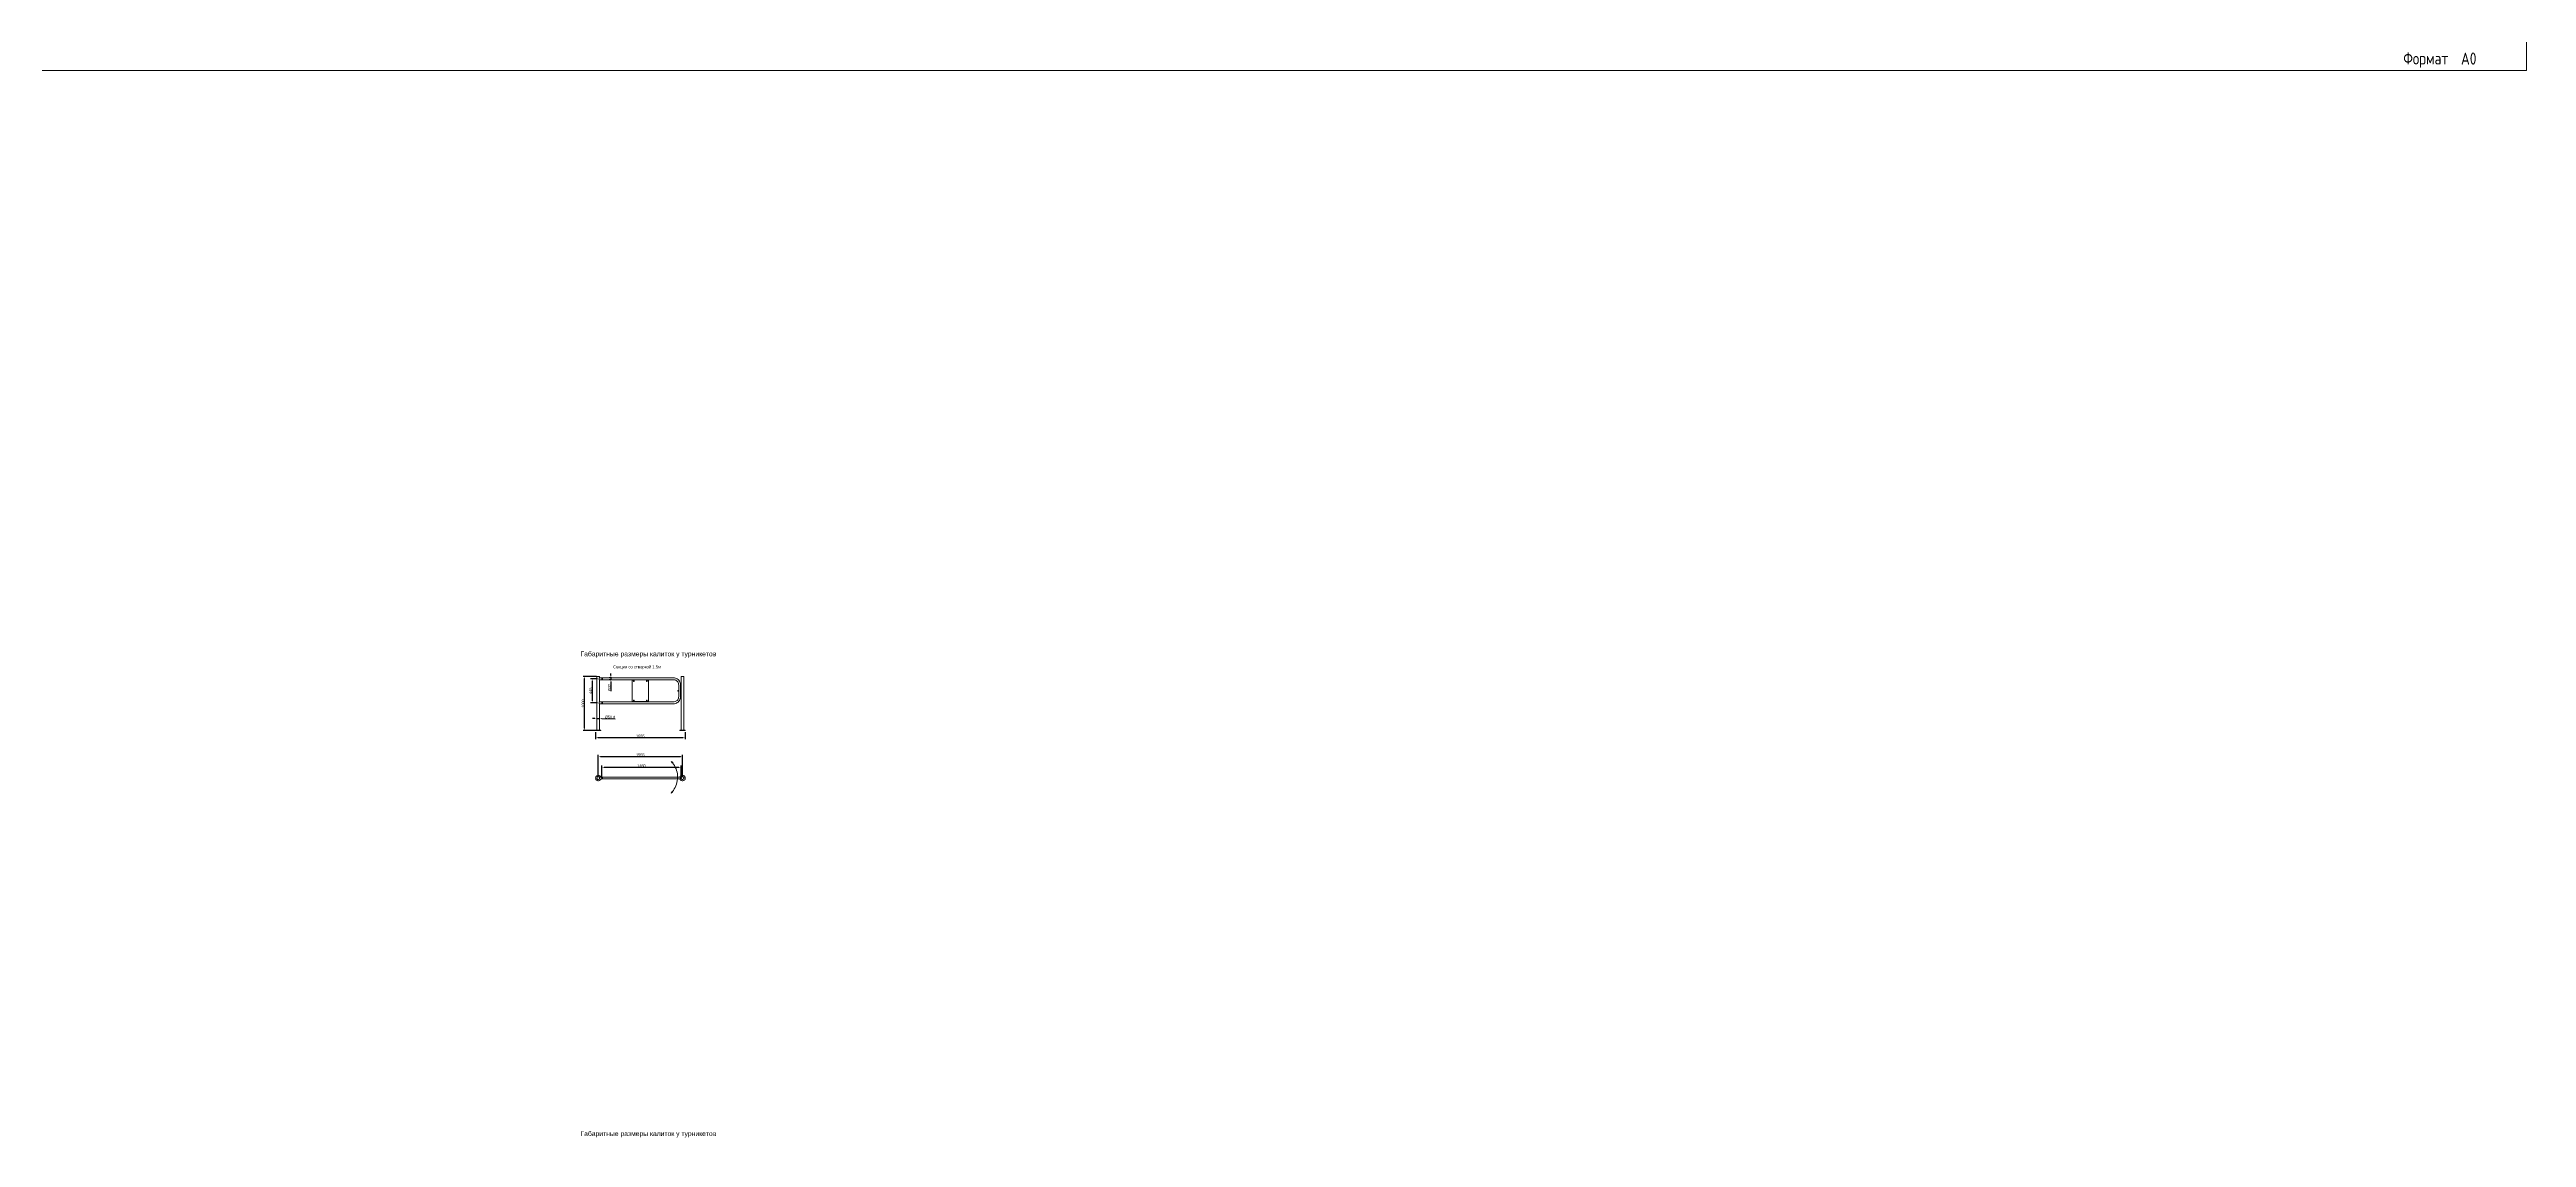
# Model space of a CAD drawing. Header units: millimetres. Extents: x -695119 to 412940, y -249585 to 622758.
# Drawn here: x 155132 to 206286, y 15721 to 38203 of the extents above; entities that cross this region are included whole.
import ezdxf

# ---------------------------------------------------------------- set-up
doc = ezdxf.new("R2010")
doc.units = ezdxf.units.MM
for name, color, linetype, lineweight in [('PDF _Геометрия', 8, 'Continuous', 9), ('ОФ_рамка', 8, 'Continuous', 60), ('Экпликации', 7, 'Continuous', 25)]:
    doc.layers.add(name, color=color, linetype=linetype, lineweight=lineweight)
doc.layers.add('PDF _Сплошная заливка', color=7, linetype='Continuous', true_color=0xffffff)
doc.layers.add('PDF _Текст', color=7, linetype='Continuous')
doc.styles.add('PDF Arial', font='arial.ttf')
doc.styles.add('ГОСТ 2.304', font='')
doc.styles.get('ГОСТ 2.304').set_extended_font_data('GOST 2.304 type A')

# ---------------------------------------------------------------- blocks, each defined once
blk = doc.blocks.new('А0')
at = {"layer": 'ОФ_рамка', "color": 0, "linetype": 'Continuous', "lineweight": 5, "ltscale": 100}
for points in [[(341068, -393717), (341068, -309617)], [(222168, -393717), (341068, -393717)]]:
    blk.add_lwpolyline(points, dxfattribs=at)
at = {"layer": 'ОФ_рамка', "color": 0, "linetype": 'Continuous', "lineweight": 5, "ltscale": 100, "char_height": 250, "attachment_point": 1, "style": 'ГОСТ 2.304'}
for s, insert, width in [('\\fGOST 2.304 type A|b0|i0|c1|p34;\\W1.0000000000;\\T1.0000000000;\\o\\lФормат', (338524, -393342), 1107.32), ('A0', (339716, -393345), 375.36)]:
    blk.add_mtext(s, dxfattribs=dict(at, insert=insert, width=width))

msp = doc.modelspace()

# ---------------------------------------------------------------- hatches: boundary and pattern name
at = {"layer": 'PDF _Сплошная заливка', "transparency": 33554559}
for color, points in [(7, [(164987.282, 26000.365), (164988.042, 26000.365), (164988.042, 25999.605), (164987.282, 25999.605)]), (5, [(166483.785, 25180.288), (166484.545, 25180.288), (166484.545, 25179.528), (166483.785, 25179.528)]), (5, [(167191.377, 25146.846), (167192.137, 25146.846), (167192.137, 25146.086), (167191.377, 25146.086)]), (5, [(167221.019, 25174.968), (167221.778, 25174.968), (167221.778, 25174.208), (167221.019, 25174.208)]), (5, [(167460.43, 25146.846), (167461.19, 25146.846), (167461.19, 25146.086), (167460.43, 25146.086)]), (5, [(166483.785, 24683.225), (166484.545, 24683.225), (166484.545, 24682.465), (166483.785, 24682.465)]), (5, [(166540.028, 24683.225), (166540.788, 24683.225), (166540.788, 24682.465), (166540.028, 24682.465)]), (5, [(167191.377, 24755.429), (167192.137, 24755.429), (167192.137, 24754.668), (167191.377, 24754.668)]), (5, [(167444.469, 24728.067), (167445.229, 24728.067), (167445.229, 24727.307), (167444.469, 24727.307)]), (5, [(167460.43, 24755.429), (167461.19, 24755.429), (167461.19, 24754.668), (167460.43, 24754.668)]), (5, [(167602.556, 24721.987), (167603.316, 24721.987), (167603.316, 24721.227), (167602.556, 24721.227)]), (5, [(168126.22, 24944.677), (168126.98, 24944.677), (168126.98, 24943.917), (168126.22, 24943.917)]), (5, [(166407.781, 24131.44), (166408.542, 24131.44), (166408.542, 24130.68), (166407.781, 24130.68)]), (5, [(166435.903, 24140.561), (166436.663, 24140.561), (166436.663, 24139.8), (166435.903, 24139.8)]), (5, [(168149.021, 24131.44), (168149.781, 24131.44), (168149.781, 24130.68), (168149.021, 24130.68)]), (5, [(168176.382, 24140.561), (168177.142, 24140.561), (168177.142, 24139.8), (168176.382, 24139.8)]), (5, [(166411.582, 23167.716), (166412.342, 23167.716), (166412.342, 23166.956), (166411.582, 23166.956)]), (5, [(166435.903, 23147.955), (166436.663, 23147.955), (166436.663, 23147.195), (166435.903, 23147.195)]), (5, [(166435.903, 23147.955), (166436.663, 23147.955), (166436.663, 23147.195), (166435.903, 23147.195)]), (5, [(166483.785, 23128.194), (166484.545, 23128.194), (166484.545, 23127.434), (166483.785, 23127.434)]), (5, [(166516.466, 23128.194), (166517.227, 23128.194), (166517.227, 23127.434), (166516.466, 23127.434)]), (5, [(166539.267, 23165.436), (166540.028, 23165.436), (166540.028, 23164.676), (166539.267, 23164.676)]), (5, [(167973.453, 23493.011), (167974.213, 23493.011), (167974.213, 23492.251), (167973.453, 23492.251)]), (5, [(168152.061, 23167.716), (168152.821, 23167.716), (168152.821, 23166.956), (168152.061, 23166.956)]), (5, [(168166.502, 23147.955), (168167.262, 23147.955), (168167.262, 23147.195), (168166.502, 23147.195)]), (5, [(168176.382, 23147.955), (168177.142, 23147.955), (168177.142, 23147.195), (168176.382, 23147.195)]), (5, [(168185.502, 23095.513), (168186.263, 23095.513), (168186.263, 23094.753), (168185.502, 23094.753)]), (5, [(168256.946, 23128.194), (168257.706, 23128.194), (168257.706, 23127.434), (168256.946, 23127.434)]), (7, [(164987.282, 16087.181), (164988.042, 16087.181), (164988.042, 16086.421), (164987.282, 16086.421)])]:
    msp.add_hatch(color=color, dxfattribs=at).paths.add_polyline_path(points)
at = {"layer": 'Экпликации'}
for points in [[(166190.127, 25205.559), (166175.638, 25205.559), (166183.286, 25250.401), (166183.286, 25250.401)], [(166346.124, 25155.349), (166330.923, 25155.349), (166338.523, 25200.239), (166338.523, 25200.239)], [(166718.256, 25264.889), (166733.504, 25264.889), (166725.904, 25220), (166725.904, 25220)], [(166733.504, 25135.588), (166718.256, 25135.588), (166725.904, 25180.43), (166725.904, 25180.43)], [(166330.923, 24746.926), (166346.124, 24746.926), (166338.523, 24702.036), (166338.523, 24702.036)], [(166175.638, 24176.472), (166190.127, 24176.472), (166183.286, 24131.583), (166183.286, 24131.583)], [(166391.013, 24371.944), (166391.013, 24387.144), (166435.95, 24378.784), (166435.95, 24378.784)], [(166537.13, 24384.104), (166536.37, 24369.664), (166492.24, 24378.024), (166492.24, 24378.024)], [(166452.671, 23993.921), (166452.671, 23978.721), (166407.781, 23986.321), (166407.781, 23986.321)], [(166509.009, 23602.979), (166509.009, 23588.538), (166464.072, 23596.138), (166464.072, 23596.138)], [(168159.661, 23588.538), (168159.661, 23602.979), (168204.551, 23596.138), (168204.551, 23596.138)], [(168215.951, 23978.721), (168215.951, 23993.921), (168260.888, 23986.321), (168260.888, 23986.321)], [(166584.347, 23379.386), (166584.347, 23364.185), (166539.41, 23371.785), (166539.41, 23371.785)], [(168131.492, 23364.185), (168131.492, 23379.386), (168176.382, 23371.785), (168176.382, 23371.785)]]:
    msp.add_hatch(color=256, dxfattribs=at).paths.add_polyline_path(points)

# ---------------------------------------------------------------- linework, layer by layer
at = {"layer": 'PDF _Геометрия', "color": 5, "lineweight": 13}
for points in [[(166492.24, 25220), (166492.24, 25250.401), (166435.95, 25250.401), (166435.95, 24140.703)], [(166492.24, 24721.797), (166492.24, 25180.43)], [(166540.17, 25220), (168016.585, 25220), (168037.153, 25218.48), (168058.434, 25213.919), (168078.243, 25206.319), (168096.483, 25196.391), (168114.012, 25183.471), (168128.452, 25168.27), (168141.373, 25151.549), (168151.301, 25132.548), (168158.901, 25112.74), (168163.462, 25092.219), (168164.981, 25070.938), (168164.981, 24831.337), (168163.462, 24810.056), (168158.901, 24789.488), (168151.301, 24769.727), (168141.373, 24751.486), (168128.452, 24733.958), (168114.012, 24718.757), (168096.483, 24706.596), (168078.243, 24695.956), (168058.434, 24689.116), (168037.153, 24684.555), (168016.585, 24683.035), (166540.17, 24683.035)], [(166540.17, 25180.43), (167615.524, 25180.43), (168016.585, 25180.43), (168033.306, 25178.91), (168050.074, 25175.11), (168066.035, 25169.03), (168080.523, 25159.909), (168093.443, 25148.509), (168104.844, 25135.588), (168114.012, 25121.1), (168120.852, 25105.139), (168124.652, 25088.419), (168126.172, 25070.938), (168126.172, 24831.337), (168124.652, 24814.616), (168120.852, 24797.848), (168114.012, 24781.887), (168104.844, 24767.447), (168093.443, 24753.766), (168080.523, 24743.126), (168066.035, 24733.958), (168050.074, 24727.117), (168033.306, 24723.317), (168016.585, 24721.797), (167602.604, 24721.797)], [(167645.213, 25180.43), (167891.797, 25180.43)], [(168232.72, 24140.703), (168232.72, 25250.401), (168176.382, 25250.401), (168176.382, 24140.703)], [(166492.24, 24140.703), (166492.24, 24683.035)], [(167615.524, 24721.797), (166540.17, 24721.797)], [(168126.172, 24958.358), (168107.932, 24958.358), (168107.932, 24944.677), (168126.172, 24944.677)], [(168176.382, 24958.358), (168164.981, 24958.358)], [(168164.981, 24944.677), (168176.382, 24944.677)], [(166435.95, 24131.583), (166492.24, 24131.583)], [(168176.382, 24131.583), (168232.72, 24131.583)], [(166516.609, 23167.194), (166511.289, 23178.594), (166502.881, 23188.475), (166493.761, 23196.075), (166482.36, 23201.395), (166470.199, 23203.675), (166457.991, 23203.675), (166445.831, 23201.395), (166434.43, 23196.075), (166425.262, 23188.475), (166416.902, 23178.594), (166411.582, 23167.954), (166408.542, 23155.746), (166408.542, 23142.825), (166410.822, 23130.665), (166416.142, 23119.264), (166423.742, 23109.383), (166432.863, 23101.783), (166444.311, 23095.656), (166456.471, 23092.615), (166469.392, 23092.615), (166481.6, 23094.895), (166493, 23100.263), (166502.881, 23107.863), (166510.529, 23117.744), (166516.609, 23128.384)], [(166483.88, 23167.194), (166521.929, 23167.194), (166528.77, 23166.434), (166534.09, 23161.826), (166537.89, 23156.506), (166539.41, 23149.666), (166539.41, 23145.865), (166537.89, 23139.025), (166534.09, 23133.705), (166528.77, 23129.904), (166521.929, 23128.384), (166483.88, 23128.384)], [(167968.655, 22839.381), (167985.376, 22870.543), (167997.536, 22859.902), (167968.655, 22839.381), (167992.976, 22865.982), (168015.065, 22894.104), (168034.873, 22924.553), (168052.354, 22956.474), (168066.795, 22989.203), (168079.763, 23022.644), (168089.643, 23057.654), (168096.483, 23092.615), (168101.044, 23129.145), (168102.564, 23164.866), (168101.044, 23200.635), (168097.244, 23237.164), (168090.403, 23272.126), (168081.283, 23307.135), (168069.835, 23341.337), (168054.634, 23374.066), (168037.913, 23405.987), (168018.865, 23436.436), (167996.776, 23465.317), (167973.215, 23492.678), (167989.936, 23460.757)], [(168002.144, 23471.398), (167973.215, 23492.678)], [(168152.061, 23129.904), (168157.381, 23118.504), (168164.981, 23109.383), (168174.102, 23101.023), (168185.55, 23095.656), (168197.711, 23092.615), (168209.871, 23092.615), (168222.079, 23094.895), (168233.48, 23100.263), (168243.36, 23107.863), (168251.72, 23117.744), (168257.088, 23128.384), (168260.128, 23140.545), (168260.128, 23153.466), (168257.848, 23165.626), (168252.481, 23177.074), (168244.88, 23186.955), (168235, 23195.315), (168224.359, 23200.635), (168212.151, 23203.675), (168199.231, 23203.675), (168187.07, 23201.395), (168175.622, 23196.075), (168165.742, 23188.475), (168158.141, 23179.354), (168152.061, 23167.954), (168151.301, 23165.626)], [(168177.142, 23152.705), (168166.502, 23152.705)], [(168166.502, 23144.345), (168177.142, 23144.345)]]:
    msp.add_lwpolyline(points, dxfattribs=at)
for points in [[(166483.88, 25180.43), (166483.88, 25220), (166540.17, 25220), (166540.17, 25180.43)], [(167221.304, 25175.11), (167175.654, 25175.11), (167171.854, 25174.35), (167168.054, 25172.07), (167165.774, 25168.27), (167164.253, 25163.71), (167164.253, 24738.565), (167165.774, 24734.718), (167168.054, 24730.917), (167171.854, 24728.637), (167175.654, 24727.877), (167444.279, 24727.877), (167489.976, 24727.877), (167493.776, 24728.637), (167497.576, 24730.917), (167499.856, 24734.718), (167500.616, 24738.565), (167500.616, 25163.71), (167499.856, 25168.27), (167497.576, 25172.07), (167493.776, 25174.35), (167489.976, 25175.11)], [(167191.615, 25146.989), (167205.343, 25146.989), (167205.343, 25180.43), (167191.615, 25180.43)], [(167460.287, 25146.989), (167473.968, 25146.989), (167473.968, 25180.43), (167460.287, 25180.43)], [(166483.88, 24683.035), (166483.88, 24721.797), (166540.17, 24721.797), (166540.17, 24683.035)], [(167191.615, 24755.286), (167205.343, 24755.286), (167205.343, 24721.797), (167191.615, 24721.797)], [(167460.287, 24755.286), (167473.968, 24755.286), (167473.968, 24721.797), (167460.287, 24721.797)], [(166407.781, 24131.583), (166519.649, 24131.583), (166519.649, 24140.703), (166407.781, 24140.703)], [(168149.021, 24131.583), (168260.888, 24131.583), (168260.888, 24140.703), (168149.021, 24140.703)], [(166435.95, 23148.145), (166437.47, 23139.785), (166441.27, 23131.425), (166447.351, 23125.344), (166454.951, 23121.544), (166464.072, 23120.024), (166472.479, 23121.544), (166480.08, 23125.344), (166486.92, 23131.425), (166490.72, 23139.785), (166492.24, 23148.145), (166490.72, 23156.506), (166486.92, 23164.866), (166480.08, 23170.994), (166472.479, 23174.794), (166464.072, 23176.314), (166454.951, 23174.794), (166447.351, 23170.994), (166441.27, 23164.866), (166437.47, 23156.506)], [(166435.95, 23148.145), (166437.47, 23139.785), (166441.27, 23131.425), (166447.351, 23125.344), (166454.951, 23121.544), (166464.072, 23120.024), (166472.479, 23121.544), (166480.08, 23125.344), (166486.92, 23131.425), (166490.72, 23139.785), (166492.24, 23148.145), (166490.72, 23156.506), (166486.92, 23164.866), (166480.08, 23170.994), (166472.479, 23174.794), (166464.072, 23176.314), (166454.951, 23174.794), (166447.351, 23170.994), (166441.27, 23164.866), (166437.47, 23156.506)], [(166539.41, 23165.626), (168148.261, 23165.626), (168155.101, 23164.106), (168161.181, 23160.306), (168164.981, 23154.986), (168166.502, 23148.145), (168164.981, 23141.305), (168161.181, 23135.225), (168155.101, 23131.425), (168148.261, 23129.904), (166539.41, 23129.904)], [(168176.382, 23148.145), (168177.902, 23139.785), (168181.75, 23132.184), (168187.83, 23125.344), (168196.19, 23121.544), (168204.551, 23120.024), (168212.911, 23121.544), (168221.319, 23125.344), (168227.399, 23132.184), (168231.199, 23139.785), (168232.72, 23148.145), (168231.199, 23157.266), (168227.399, 23164.866), (168221.319, 23170.994), (168212.911, 23174.794), (168204.551, 23176.314), (168196.19, 23174.794), (168187.83, 23170.994), (168181.75, 23164.866), (168177.902, 23157.266)]]:
    msp.add_lwpolyline(points, close=True, dxfattribs=at)
at = {"layer": 'PDF _Геометрия', "color": 5, "lineweight": 30}
for points in [[(166540.17, 25220), (166543.258, 25220), (166543.258, 25180.43), (166540.17, 25180.43)], [(166540.17, 24721.797), (166543.258, 24721.797), (166543.258, 24683.035), (166540.17, 24683.035)], [(166539.41, 23165.626), (166529.53, 23165.626)], [(166539.41, 23129.904), (166529.53, 23129.904)], [(166543.258, 23165.626), (166543.258, 23129.904)], [(168002.144, 23471.398), (167989.936, 23460.757)]]:
    msp.add_lwpolyline(points, dxfattribs=at)
at = {"layer": 'Экпликации'}
for points in [[(166430.582, 25250.401), (166149.037, 25250.401)], [(166183.286, 24176.472), (166183.286, 25205.559)], [(166450.391, 25200.239), (166305.034, 25200.239)], [(166338.523, 25155.349), (166338.523, 24746.926)], [(166737.304, 25220), (166692.414, 25220)], [(166720.536, 25180.43), (166692.414, 25180.43)], [(166725.904, 25264.889), (166725.904, 25308.971)], [(166725.904, 25220), (166725.904, 25180.43)], [(166725.904, 25135.588), (166725.904, 24943.917)], [(166450.391, 24702.036), (166305.034, 24702.036)], [(166430.582, 24131.583), (166149.037, 24131.583)], [(166391.013, 24379.544), (166346.124, 24380.304)], [(166407.781, 24098.141), (166407.781, 23952.879)], [(166435.95, 24378.784), (166492.24, 24378.024)], [(166536.37, 24377.264), (166811.882, 24371.944)], [(168260.888, 24098.141), (168260.888, 23952.879)], [(166452.671, 23986.321), (168215.951, 23986.321)], [(166464.072, 23181.634), (166464.072, 23629.627)], [(166509.009, 23596.138), (168159.661, 23596.138)], [(168204.551, 23181.634), (168204.551, 23629.627)], [(166539.41, 23181.634), (166539.41, 23405.227)], [(166584.347, 23371.785), (168131.492, 23371.785)], [(168176.382, 23181.634), (168176.382, 23405.227)]]:
    msp.add_lwpolyline(points, dxfattribs=at)

# ---------------------------------------------------------------- block references
at = {"layer": 'ОФ_рамка', "color": 0, "lineweight": -2}
msp.add_blockref('А0', (-134782.391, 431485.555), dxfattribs=at)

# ---------------------------------------------------------------- texts
at = {"layer": 'PDF _Текст', "attachment_point": 7, "style": 'PDF Arial'}
for s, insert, char_height in [('Габаритные размеры калиток у турникетов ', (166098.021, 25634.643), 100), ('Секция со створкой 1.5м', (166771.198, 25397.122), 61.40415), ('Габаритные размеры калиток у турникетов ', (166098.021, 15721.459), 100)]:
    msp.add_mtext(s, dxfattribs=dict(at, insert=insert, char_height=char_height))
at = {"layer": 'Экпликации', "char_height": 56.0277, "attachment_point": 7, "style": 'PDF Arial'}
for s, insert, rotation in [('Ø32', (166722.417, 24944.69), 90), ('1000', (166179.986, 24601.886), 90), ('445', (166335.052, 24887.676), 90), ('Ø50.8', (166599.293, 24379.208), 358.9996134)]:
    msp.add_mtext(s, dxfattribs=dict(at, insert=insert, rotation=rotation))
for s, insert in [('1655', (167244.573, 23989.863)), ('1555', (167244.573, 23599.206)), ('1460', (167268.132, 23374.228))]:
    msp.add_mtext(s, dxfattribs=dict(at, insert=insert))

doc.saveas('drawing.dxf')
